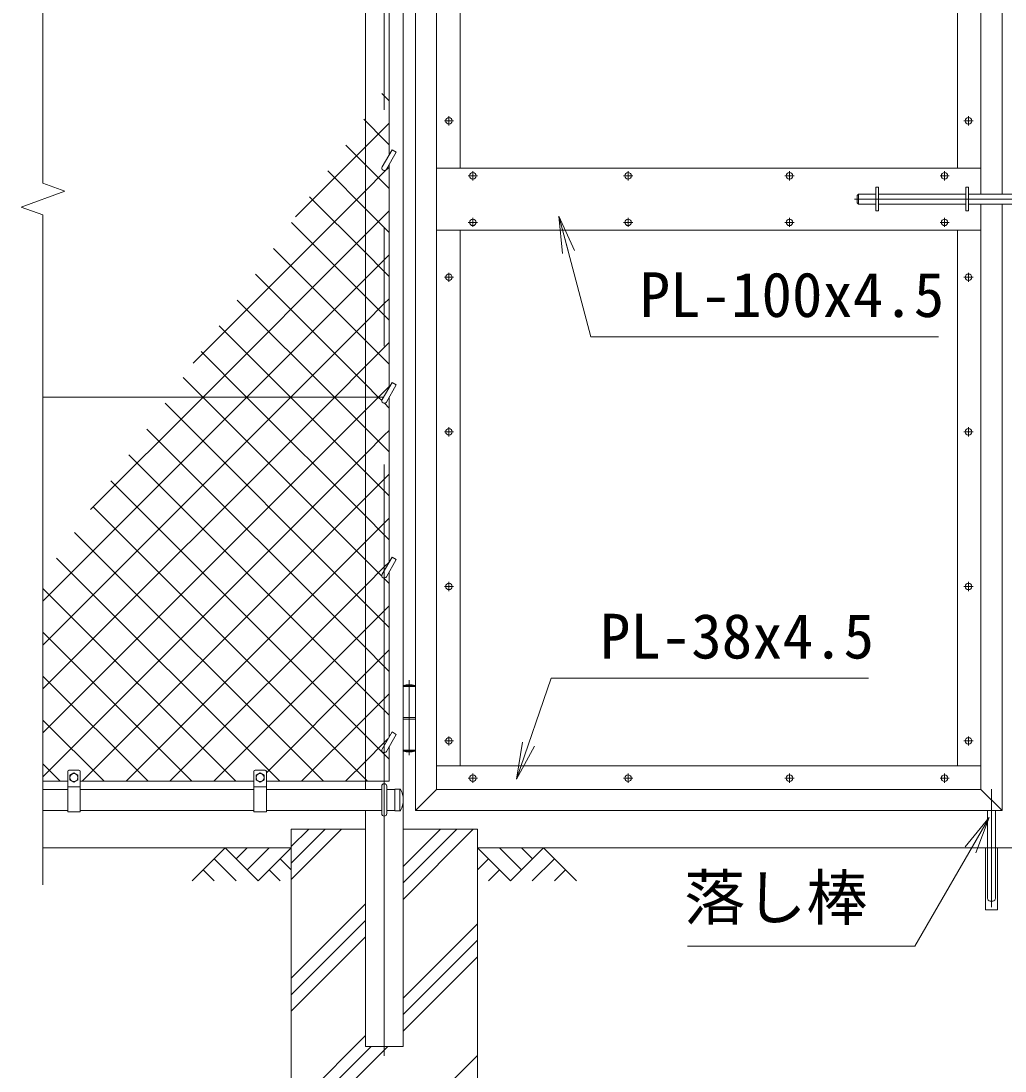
# Model space of a CAD drawing. Units: millimetres, scale not verified. Extents: x -6300 to 6300, y -4455 to 4455.
# Drawn here: x -17 to 1568, y -1439 to 253 of the extents above; entities that cross this region are included whole.
import ezdxf
from ezdxf.enums import TextEntityAlignment as Align

# ---------------------------------------------------------------- set-up
doc = ezdxf.new("R2010")
doc.units = ezdxf.units.MM
doc.header["$LTSCALE"] = 30
doc.linetypes.add('USER1', pattern=[50.8, 31.75, -6.35, 6.35, -6.35])
for name, color, linetype, lineweight in [('0-0_D-DCR-HCH', 7, 'Continuous', 9), ('0-1_D-STR1', 1, 'Continuous', 18), ('0-2_D-STR3', 3, 'Continuous', 13), ('0-3_D-BMK', 2, 'USER1', 13), ('0-4_D-STR4', 7, 'Continuous', 9), ('0-5_D-BGD', 7, 'Continuous', 9), ('0-6_D-STR-TXT', 7, 'Continuous', 9), ('0-7_D-STR-DIM', 7, 'Continuous', 9), ('0-8_0', 7, 'Continuous', 9)]:
    doc.layers.add(name, color=color, linetype=linetype, lineweight=lineweight)
doc.styles.add('ＭＳ ゴシック', font='')
doc.styles.get('ＭＳ ゴシック').set_extended_font_data('MS Gothic')

# ---------------------------------------------------------------- blocks, each defined once
blk = doc.blocks.new('ﾐ_f______Open')
at = {"layer": '0-8_0'}
blk.add_line((-30, 5), (0, 0), dxfattribs=at)
blk.add_lwpolyline([(-30, -5), (0, 0), (-30, 0)], dxfattribs=at)

msp = doc.modelspace()

# ---------------------------------------------------------------- linework, layer by layer
at = {"layer": '0-0_D-DCR-HCH'}
for p, q in [((538.07, 21.09), (506.28, 52.88)), ((568.32, -9.16), (538.07, 21.09)), ((538.07, -49.62), (477.16, 11.29)), ((576.32, -17.16), (568.32, -9.16)), ((538.07, -120.33), (448.04, -30.3)), ((568.32, -79.87), (538.07, -49.62)), ((538.07, -191.04), (418.92, -71.89)), ((576.32, -87.87), (568.32, -79.87)), ((538.07, -261.75), (389.8, -113.48)), ((568.32, -150.58), (538.07, -120.33)), ((538.07, -162.06), (568.32, -131.81)), ((568.32, -131.81), (576.32, -123.81)), ((576.32, -158.58), (568.32, -150.58)), ((347.08, -353.05), (538.07, -162.06)), ((487.95, -353.05), (331.56, -196.66)), ((568.32, -221.29), (538.07, -191.04)), ((538.07, -232.77), (568.32, -202.52)), ((568.32, -202.52), (576.32, -194.52)), ((417.79, -353.05), (538.07, -232.77)), ((576.32, -229.29), (568.32, -221.29)), ((417.24, -353.05), (302.44, -238.25)), ((568.32, -292), (538.07, -261.75)), ((568.32, -273.23), (576.32, -265.23)), ((346.53, -353.05), (273.31, -279.84)), ((538.07, -303.48), (568.32, -273.23)), ((488.5, -353.05), (538.07, -303.48)), ((576.32, -300), (568.32, -292)), ((18.32, -681.81), (347.08, -353.05)), ((18.32, -752.52), (417.79, -353.05)), ((18.32, -823.23), (488.5, -353.05)), ((538.07, -544.59), (346.53, -353.05)), ((538.07, -473.88), (417.24, -353.05)), ((538.07, -403.17), (487.95, -353.05)), ((538.07, -686.01), (215.07, -363.02)), ((576.32, -370.71), (568.63, -363.02)), ((538.07, -756.72), (185.95, -404.6)), ((568.32, -433.42), (538.07, -403.17)), ((576.32, -441.42), (568.32, -433.42)), ((538.07, -827.44), (156.83, -446.19)), ((568.32, -504.13), (538.07, -473.88)), ((538.07, -515.61), (568.32, -485.36)), ((568.32, -485.36), (576.32, -477.36)), ((576.32, -512.13), (568.32, -504.13)), ((81.63, -972.05), (538.07, -515.61)), ((568.32, -574.84), (538.07, -544.59)), ((538.07, -586.32), (568.32, -556.07)), ((568.32, -556.07), (576.32, -548.07)), ((470.55, -972.05), (69.47, -570.96)), ((576.32, -582.84), (568.32, -574.84)), ((152.35, -972.05), (538.07, -586.32)), ((399.84, -972.05), (40.34, -612.55)), ((329.13, -972.05), (18.32, -661.24)), ((568.32, -716.26), (538.07, -686.01)), ((576.32, -724.26), (568.32, -716.26)), ((258.42, -972.05), (18.32, -731.95)), ((568.32, -786.97), (538.07, -756.72)), ((576.32, -794.97), (568.32, -786.97)), ((187.71, -972.05), (18.32, -802.66)), ((568.32, -857.69), (538.07, -827.44)), ((576.32, -865.69), (568.32, -857.69)), ((117, -972.05), (18.32, -873.37)), ((46.29, -972.05), (18.32, -944.08)), ((418.32, -1130.34), (499.61, -1049.05)), ((418.32, -1103.82), (473.09, -1049.05)), ((418.32, -1077.3), (446.58, -1049.05)), ((598.57, -1162.22), (711.74, -1049.05)), ((598.57, -1135.7), (685.23, -1049.05)), ((598.57, -1109.19), (658.71, -1049.05)), ((311.9, -1079.05), (258.68, -1132.26)), ((329.54, -1096.88), (347.37, -1079.05)), ((347.37, -1114.52), (382.85, -1079.05)), ((771.53, -1132.26), (718.32, -1079.05)), ((789.27, -1114.52), (753.79, -1079.05)), ((824.74, -1079.05), (771.53, -1132.26)), ((807.01, -1096.79), (789.27, -1079.05)), ((824.74, -1079.05), (877.96, -1132.26)), ((294.16, -1096.79), (329.8, -1132.26)), ((400.58, -1096.79), (418.32, -1114.44)), ((736.06, -1096.79), (718.32, -1114.44)), ((842.48, -1096.79), (806.84, -1132.26)), ((276.42, -1114.52), (294.24, -1132.26)), ((382.85, -1114.52), (400.66, -1132.26)), ((753.79, -1114.52), (735.98, -1132.26)), ((860.22, -1114.52), (842.4, -1132.26)), ((418.32, -1289.44), (538.07, -1169.69)), ((418.32, -1315.95), (538.07, -1196.2)), ((598.57, -1321.32), (718.32, -1201.57)), ((418.32, -1342.47), (538.07, -1222.72)), ((598.57, -1347.84), (718.32, -1228.09)), ((598.57, -1374.35), (718.32, -1254.6)), ((418.32, -1501.57), (538.07, -1381.82)), ((418.32, -1554.6), (573.87, -1399.05)), ((418.32, -1528.09), (547.36, -1399.05)), ((482.97, -1649.05), (718.32, -1413.7))]:
    msp.add_line(p, q, dxfattribs=at)
for points in [[(576.32, 124.26), (568.32, 132.26), (564.53, 136.06)], [(425.49, -62.51), (538.07, 50.07), (568.32, 80.32), (576.32, 88.32)], [(576.32, 53.55), (568.32, 61.55), (538.07, 91.8), (535.41, 94.47)], [(260.33, -298.38), (538.07, -20.64), (568.32, 9.61), (576.32, 17.61)], [(95.18, -534.24), (276.37, -353.05), (538.07, -91.35), (568.32, -61.1), (576.32, -53.1)], [(564.35, -358.74), (558.66, -353.05), (538.07, -332.46), (360.68, -155.07)], [(18.32, -893.94), (538.07, -374.19), (559.21, -353.05), (568.32, -343.94), (576.32, -335.94)], [(564.53, -641.76), (538.07, -615.3), (275.82, -353.05), (244.19, -321.43)], [(18.32, -964.65), (538.07, -444.9), (568.32, -414.65), (576.32, -406.65)], [(576.32, -936.4), (568.32, -928.4), (538.07, -898.15), (127.71, -487.78)], [(541.26, -972.05), (538.07, -968.86), (98.59, -529.37)], [(223.06, -972.05), (538.07, -657.03), (568.32, -626.78), (576.19, -618.91)], [(576.32, -653.55), (568.32, -645.55), (567.11, -644.34)], [(293.77, -972.05), (538.07, -727.74), (568.32, -697.49), (576.32, -689.49)], [(378.32, -958.21), (538.07, -798.46), (568.32, -768.21), (576.32, -760.21)], [(435.19, -972.05), (538.07, -869.17), (568.32, -838.92), (576.32, -830.92)], [(505.9, -972.05), (538.07, -939.88), (568.32, -909.63), (574.32, -903.63)], [(311.9, -1079.05), (365.11, -1132.26), (418.32, -1079.05)]]:
    msp.add_lwpolyline(points, dxfattribs=at)
at = {"layer": '0-1_D-STR1'}
for p, q in [((618.57, -1019.05), (618.57, 1412.95)), ((1563.57, 1412.95), (1563.57, -26.05)), ((538.07, -985.05), (538.07, 916.95)), ((652.57, -985.05), (652.57, 916.95)), ((1529.57, 916.95), (1529.57, -26.05)), ((690.57, 15.95), (690.57, 878.95)), ((1491.57, 878.95), (1491.57, 15.95)), ((1529.57, 15.95), (652.57, 15.95)), ((1529.57, -42.05), (1529.57, -985.05)), ((1563.57, -42.05), (1563.57, -1019.05)), ((1529.57, -84.05), (652.57, -84.05)), ((690.57, -947.05), (690.57, -84.05)), ((1491.57, -84.05), (1491.57, -947.05)), ((1529.57, -947.05), (652.57, -947.05)), ((18.32, -985.05), (58.32, -985.05)), ((78.32, -985.05), (358.32, -985.05)), ((378.32, -985.05), (564.32, -985.05)), ((572.32, -985.05), (585.32, -985.05)), ((585.32, -1019.55), (585.32, -984.55)), ((593.65, -984.55), (585.32, -984.55)), ((593.32, -1019.55), (593.32, -984.55)), ((652.57, -985.05), (618.57, -1019.05)), ((1529.57, -985.05), (652.57, -985.05)), ((1529.57, -985.05), (1563.57, -1019.05)), ((18.32, -1019.05), (58.32, -1019.05)), ((78.32, -1019.05), (358.32, -1019.05)), ((378.32, -1019.05), (564.32, -1019.05)), ((538.07, -1399.05), (538.07, -1019.05)), ((572.32, -1019.05), (585.32, -1019.05)), ((593.65, -1019.55), (585.32, -1019.55)), ((1563.57, -1019.05), (618.57, -1019.05))]:
    msp.add_line(p, q, dxfattribs=at)
msp.add_lwpolyline([(598.57, 1407.39), (598.57, -1399.05), (538.07, -1399.05)], dxfattribs=at)
for centre, radius, start, end in [((593.65, -985.55), 1, 32.29827, 90), ((563.1, -1002.05), 35.72, 331.52136, 28.47864), ((593.65, -1018.55), 1, 270, 327.70173)]:
    msp.add_arc(centre, radius, start, end, dxfattribs=at)
at = {"layer": '0-2_D-STR3'}
for p, q in [((576.32, 37.81), (576.32, 296.81)), ((580.78, 45.54), (564.86, 17.95)), ((587.71, 41.54), (571.78, 13.95)), ((587.71, 41.54), (580.78, 45.54)), ((576.32, -337.19), (576.32, 21.81)), ((1360.07, -15.05), (1364.57, -15.05)), ((1360.07, -15.05), (1360.07, -53.05)), ((1364.57, -15.05), (1364.57, -53.05)), ((1505.07, -15.05), (1505.07, -53.05)), ((1505.07, -15.05), (1509.57, -15.05)), ((1509.57, -15.05), (1509.57, -53.05)), ((1330.07, -28.05), (1332.07, -26.05)), ((1330.07, -28.05), (1330.07, -40.05)), ((1332.07, -26.05), (1332.07, -42.05)), ((1332.07, -26.05), (1360.07, -26.05)), ((1364.57, -26.05), (1505.07, -26.05)), ((1509.57, -26.05), (1627.07, -26.05)), ((1330.07, -40.05), (1332.07, -42.05)), ((1332.07, -42.05), (1360.07, -42.05)), ((1364.57, -42.05), (1505.07, -42.05)), ((1509.57, -42.05), (1627.07, -42.05)), ((1360.07, -53.05), (1364.57, -53.05)), ((1505.07, -53.05), (1509.57, -53.05)), ((580.78, -329.46), (564.86, -357.05)), ((587.71, -333.46), (571.78, -361.05)), ((587.71, -333.46), (580.78, -329.46)), ((18.32, -353.05), (567.17, -353.05)), ((576.32, -618.69), (576.32, -353.19)), ((580.78, -610.96), (564.86, -638.55)), ((587.71, -614.96), (571.78, -642.55)), ((587.71, -614.96), (580.78, -610.96)), ((576.32, -900.16), (576.32, -634.69)), ((598.57, -819.05), (598.57, -922.05)), ((598.57, -819.05), (618.57, -819.05)), ((599.07, -817.55), (599.07, -819.05)), ((618.07, -817.55), (599.07, -817.55)), ((618.07, -817.55), (618.07, -819.05)), ((618.57, -819.05), (618.57, -922.05)), ((598.57, -869.05), (618.57, -869.05)), ((598.57, -872.05), (618.57, -872.05)), ((580.78, -892.43), (564.86, -920.02)), ((587.71, -896.43), (571.78, -924.02)), ((587.71, -896.43), (580.78, -892.43)), ((576.32, -972.05), (576.32, -916.16)), ((598.57, -922.05), (618.57, -922.05)), ((599.07, -922.05), (599.07, -923.55)), ((599.07, -923.55), (618.07, -923.55)), ((618.07, -922.05), (618.07, -923.55)), ((58.32, -1021.05), (58.32, -956.05)), ((60.32, -954.05), (76.32, -954.05)), ((68.32, -958.55), (61.82, -962.31)), ((61.82, -969.79), (61.82, -962.31)), ((74.82, -962.31), (68.32, -958.55)), ((74.82, -969.79), (74.82, -962.31)), ((78.32, -1021.05), (78.32, -956.05)), ((358.32, -1021.05), (358.32, -956.05)), ((360.32, -954.05), (376.32, -954.05)), ((368.32, -958.55), (361.82, -962.31)), ((361.82, -969.79), (361.82, -962.31)), ((374.82, -962.31), (368.32, -958.55)), ((374.82, -969.79), (374.82, -962.31)), ((378.32, -1021.05), (378.32, -956.05)), ((58.32, -972.05), (18.32, -972.05)), ((58.32, -981.05), (78.32, -981.05)), ((68.32, -973.55), (61.82, -969.79)), ((74.82, -969.79), (68.32, -973.55)), ((358.32, -972.05), (78.32, -972.05)), ((358.32, -981.05), (378.32, -981.05)), ((368.32, -973.55), (361.82, -969.79)), ((374.82, -969.79), (368.32, -973.55)), ((576.32, -972.05), (378.32, -972.05)), ((564.32, -1024.05), (564.32, -980.05)), ((572.32, -1024.05), (572.32, -980.05)), ((58.32, -1021.05), (78.32, -1021.05)), ((358.32, -1021.05), (378.32, -1021.05)), ((1540.07, -1160.55), (1540.07, -1019.05)), ((1553.07, -1160.55), (1553.07, -1019.05)), ((1537.02, -1079.05), (1537.02, -1179.05)), ((1556.12, -1079.05), (1556.12, -1179.05)), ((1544.57, -1165.05), (1548.57, -1165.05)), ((1556.12, -1179.05), (1537.02, -1179.05))]:
    msp.add_line(p, q, dxfattribs=at)
for centre, radius in [((672.57, 91.95), 5.25), ((1509.57, 91.95), 5.25), ((711.07, 3.45), 5.25), ((961.07, 3.45), 5.25), ((1221.07, 3.45), 5.25), ((1471.07, 3.45), 5.25), ((711.07, -71.55), 5.25), ((961.07, -71.55), 5.25), ((1221.07, -71.55), 5.25), ((1471.07, -71.55), 5.25), ((672.57, -160.05), 5.25), ((1509.57, -160.05), 5.25), ((672.57, -409.05), 5.25), ((1509.57, -409.05), 5.25), ((672.57, -658.05), 5.25), ((1509.57, -658.05), 5.25), ((672.57, -907.05), 5.25), ((1509.57, -907.05), 5.25), ((68.32, -966.05), 6.49), ((368.32, -966.05), 6.49), ((711.07, -967.05), 5.25), ((961.07, -967.05), 5.25), ((1221.07, -967.05), 5.25), ((1471.07, -967.05), 5.25)]:
    msp.add_circle(centre, radius, dxfattribs=at)
for centre, radius, start, end in [((568.32, 15.95), 4, 150, 330), ((568.32, -359.05), 4, 150, 330), ((568.32, -640.55), 4, 150, 330), ((608.57, -846.88), 30.83, 72.05475, 107.94525), ((568.32, -922.02), 4, 150, 330), ((608.57, -894.21), 30.83, 252.05475, 287.94525), ((60.32, -956.05), 2, 90, 180), ((76.32, -956.05), 2, 0, 90), ((360.32, -956.05), 2, 90, 180), ((376.32, -956.05), 2, 0, 90), ((568.32, -980.05), 4, 0, 180), ((568.32, -1024.05), 4, 180, 0), ((1544.57, -1160.55), 4.5, 180, 270), ((1548.57, -1160.55), 4.5, 270, 0)]:
    msp.add_arc(centre, radius, start, end, dxfattribs=at)
at = {"layer": '0-3_D-BMK'}
for p, q in [((568.32, -1414.05), (568.32, 1452.95)), ((665.13, 91.95), (680.01, 91.95)), ((672.57, 99.39), (672.57, 84.51)), ((1502.13, 91.95), (1517.01, 91.95)), ((1509.57, 99.39), (1509.57, 84.51)), ((703.63, 3.45), (718.51, 3.45)), ((711.07, 10.89), (711.07, -3.99)), ((953.63, 3.45), (968.51, 3.45)), ((961.07, 10.89), (961.07, -3.99)), ((1213.63, 3.45), (1228.51, 3.45)), ((1221.07, 10.89), (1221.07, -3.99)), ((1463.63, 3.45), (1478.51, 3.45)), ((1471.07, 10.89), (1471.07, -3.99)), ((1325.96, -34.05), (1906.07, -34.05)), ((711.07, -64.11), (711.07, -78.99)), ((961.07, -64.11), (961.07, -78.99)), ((1221.07, -64.11), (1221.07, -78.99)), ((1471.07, -64.11), (1471.07, -78.99)), ((703.63, -71.55), (718.51, -71.55)), ((953.63, -71.55), (968.51, -71.55)), ((1213.63, -71.55), (1228.51, -71.55)), ((1463.63, -71.55), (1478.51, -71.55)), ((665.13, -160.05), (680.01, -160.05)), ((672.57, -152.61), (672.57, -167.49)), ((1502.13, -160.05), (1517.01, -160.05)), ((1509.57, -152.61), (1509.57, -167.49)), ((672.57, -401.61), (672.57, -416.49)), ((1509.57, -401.61), (1509.57, -416.49)), ((665.13, -409.05), (680.01, -409.05)), ((1502.13, -409.05), (1517.01, -409.05)), ((665.13, -658.05), (680.01, -658.05)), ((672.57, -650.61), (672.57, -665.49)), ((1502.13, -658.05), (1517.01, -658.05)), ((1509.57, -650.61), (1509.57, -665.49)), ((608.57, -809.34), (608.57, -929.78)), ((665.13, -907.05), (680.01, -907.05)), ((672.57, -899.61), (672.57, -914.49)), ((1502.13, -907.05), (1517.01, -907.05)), ((1509.57, -899.61), (1509.57, -914.49)), ((711.07, -959.61), (711.07, -974.49)), ((961.07, -959.61), (961.07, -974.49)), ((1221.07, -959.61), (1221.07, -974.49)), ((1471.07, -959.61), (1471.07, -974.49)), ((703.63, -967.05), (718.51, -967.05)), ((953.63, -967.05), (968.51, -967.05)), ((1213.63, -967.05), (1228.51, -967.05)), ((1463.63, -967.05), (1478.51, -967.05)), ((1546.57, -1174.96), (1546.57, -984.96))]:
    msp.add_line(p, q, dxfattribs=at)
at = {"layer": '0-4_D-STR4'}
for p, q in [((418.32, -1649.05), (418.32, -1049.05)), ((418.32, -1049.05), (538.07, -1049.05)), ((598.57, -1049.05), (718.32, -1049.05)), ((718.32, -1049.05), (718.32, -1649.05))]:
    msp.add_line(p, q, dxfattribs=at)
at = {"layer": '0-5_D-BGD'}
for p, q in [((18.32, -1079.05), (418.32, -1079.05)), ((2418.32, -1079.05), (718.32, -1079.05))]:
    msp.add_line(p, q, dxfattribs=at)
at = {"layer": '0-6_D-STR-TXT'}
for points in [[(1461.36, -255.81), (901.09, -255.81), (850.08, -63.36)], [(1348.54, -806), (837, -806), (781.82, -966.84)], [(1056.83, -1237.45), (1423.32, -1237.45), (1541.79, -1032.25)]]:
    msp.add_lwpolyline(points, dxfattribs=at)
at = {"layer": '0-7_D-STR-DIM'}
for p, q in [((18.32, 1455.95), (18.32, -8.4)), ((53.56, -21.22), (18.32, -8.4)), ((-16.92, -46.87), (53.56, -21.22)), ((18.32, -59.7), (-16.92, -46.87)), ((18.32, -59.7), (18.32, -1139.05))]:
    msp.add_line(p, q, dxfattribs=at)

# ---------------------------------------------------------------- block references
at = {"layer": '0-6_D-STR-TXT', "xscale": 2, "yscale": 2}
for p, rotation in [((849.57, -61.42), 104.84646), ((781.17, -968.73), 251.06303), ((1542.79, -1030.52), 60)]:
    msp.add_blockref('ﾐ_f______Open', p, dxfattribs=dict(at, rotation=rotation))

# ---------------------------------------------------------------- texts
at = {"layer": '0-6_D-STR-TXT', "style": 'ＭＳ ゴシック'}
for s, p in [('PL-100x4.5', (979.76, -245.69)), ('PL-38x4.5', (915.67, -795.88)), ('落し棒', (1051.5, -1216.86))]:
    msp.add_text(s, height=72.14, dxfattribs=at).set_placement(p, align=Align.BOTTOM_LEFT)

doc.saveas('drawing.dxf')
